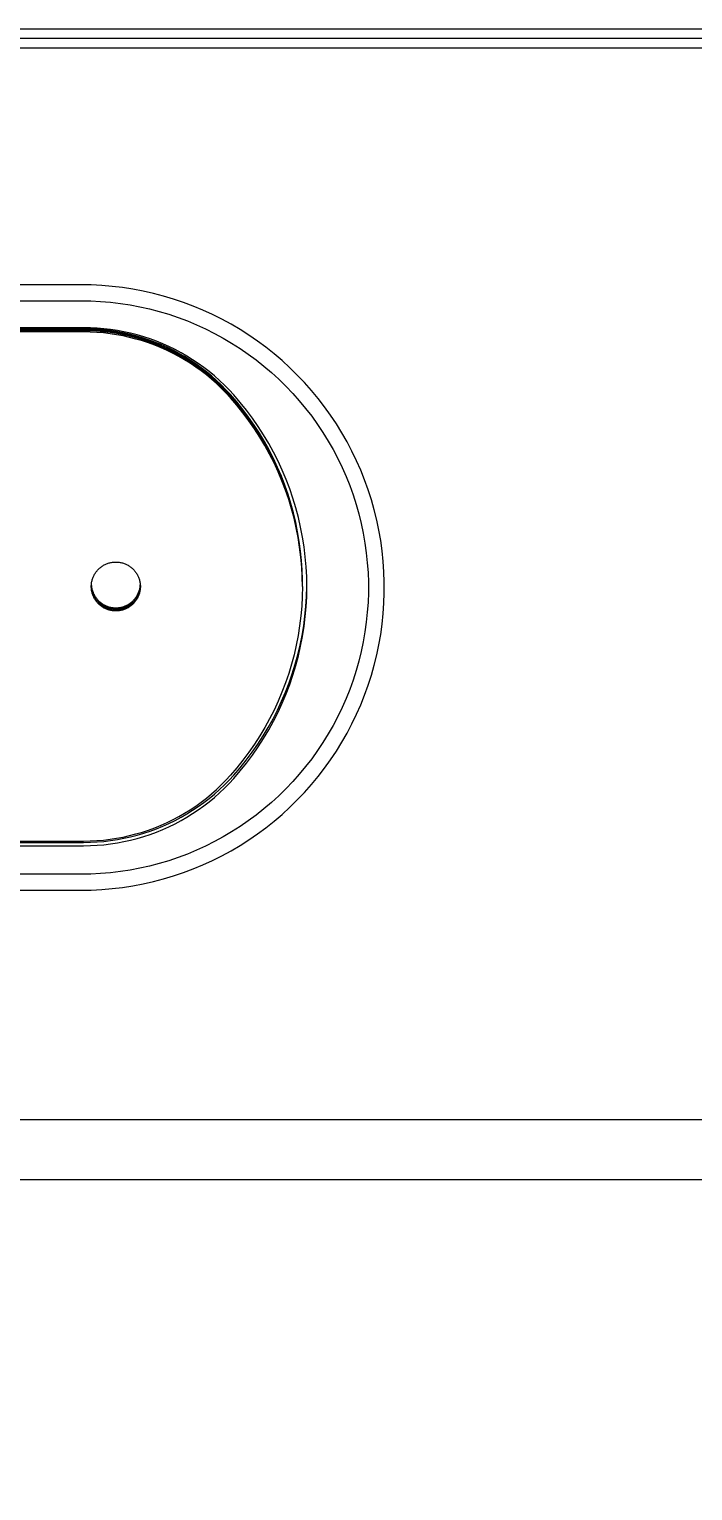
# Model space of a CAD drawing. Header units: inches. Extents: x -8 to 201, y -1 to 136.
# Drawn here: x 62.7 to 65.63, y 119.31 to 125.76 of the extents above; entities that cross this region are included whole.
import ezdxf

# ---------------------------------------------------------------- set-up
doc = ezdxf.new("R2010")
doc.units = ezdxf.units.IN
doc.layers.add('ZANO_R', color=7, linetype='Continuous', lineweight=0)
doc.layers.add('ZANO_W', color=1, linetype='Continuous', lineweight=0)
doc.styles.get("Standard").update_dxf_attribs({"font": 'arial.ttf'})
doc.dimstyles.new('amerykanie', dxfattribs={"dimtxt": 50, "dimasz": 50, "dimexe": 0.5, "dimexo": 0.5, "dimgap": 1, "dimtad": 1, "dimdec": 0, "dimzin": 0, "dimlunit": 5, "dimtxsty": 'Standard', "dimcen": 0.09, "dimclrd": 1, "dimclre": 1, "dimclrt": 1, "dimazin": 0, "dimtfac": 1, "dimtdec": 0, "dimtmove": 0, "dimatfit": 3, "dimfxl": 1, "dimtzin": 0, "dimarcsym": 1})

# ---------------------------------------------------------------- blocks, each defined once
blk = doc.blocks.new('*D477')
at = {"layer": 'ZANO_W', "color": 1, "lineweight": -2}
blk.add_arc((154.9429, 107.9573), 5.9376, 93.97094, 170.33898, dxfattribs=at)
at = {"layer": 'ZANO_W', "color": 1}
for points in [[(154.5292, 113.7141), (154.5342, 114.0474), (155.5316, 113.8657)], [(148.9234, 108.9678), (149.2555, 108.9397), (149.0053, 107.9573)]]:
    blk.add_solid(points, dxfattribs=at)
at = {"layer": 'ZANO_W', "color": 1, "insert": (150.0585, 113.3526), "char_height": 1.625, "attachment_point": 5, "rotation": 42.15496}
blk.add_mtext("95%%d41'", dxfattribs=at)

msp = doc.modelspace()

# ---------------------------------------------------------------- linework, layer by layer
at = {"layer": 'ZANO_R'}
for p, q in [((109.43108, 125.75811), (11.74279, 125.75811)), ((109.67578, 125.67464), (11.61288, 125.67464)), ((11.72648, 125.71874), (109.44739, 125.71874)), ((62.9311, 124.63101), (59.4899, 124.63101)), ((62.97725, 124.63035), (62.9311, 124.63101)), ((63.02336, 124.6281), (62.97725, 124.63035)), ((63.06936, 124.62426), (63.02336, 124.6281)), ((63.11519, 124.61882), (63.06936, 124.62426)), ((63.16082, 124.61181), (63.11519, 124.61882)), ((63.20617, 124.60322), (63.16082, 124.61181)), ((63.2512, 124.59307), (63.20617, 124.60322)), ((63.29585, 124.58136), (63.2512, 124.59307)), ((63.34007, 124.56812), (63.29585, 124.58136)), ((59.4899, 124.56074), (62.9311, 124.56074)), ((62.9311, 124.56074), (62.97482, 124.56012)), ((62.97482, 124.56012), (63.0185, 124.55799)), ((63.0185, 124.55799), (63.06208, 124.55434)), ((63.06208, 124.55434), (63.1055, 124.5492)), ((63.1055, 124.5492), (63.14872, 124.54255)), ((63.14872, 124.54255), (63.19169, 124.53441)), ((63.19169, 124.53441), (63.23435, 124.5248)), ((63.23435, 124.5248), (63.27665, 124.51371)), ((63.27665, 124.51371), (63.31854, 124.50117)), ((63.38381, 124.55336), (63.34007, 124.56812)), ((63.42701, 124.53709), (63.38381, 124.55336)), ((63.46962, 124.51934), (63.42701, 124.53709)), ((63.51159, 124.50013), (63.46962, 124.51934)), ((62.94323, 124.44215), (58.34543, 124.44215)), ((62.97313, 124.44166), (62.94323, 124.44215)), ((63.31854, 124.50117), (63.35997, 124.48718)), ((63.35997, 124.48718), (63.4009, 124.47177)), ((63.4009, 124.47177), (63.44126, 124.45496)), ((63.44126, 124.45496), (63.48102, 124.43675)), ((63.55287, 124.47948), (63.51159, 124.50013)), ((63.59341, 124.45741), (63.55287, 124.47948)), ((63.63317, 124.43395), (63.59341, 124.45741)), ((62.94323, 124.43735), (58.34543, 124.43735)), ((62.94323, 124.43272), (58.34543, 124.43272)), ((62.94323, 124.42809), (58.34543, 124.42809)), ((62.94323, 124.42345), (58.34543, 124.42345)), ((62.97246, 124.43687), (62.94323, 124.43735)), ((62.97246, 124.43224), (62.94323, 124.43272)), ((62.97246, 124.4276), (62.94323, 124.42809)), ((62.97246, 124.42297), (62.94323, 124.42345)), ((63.00167, 124.4354), (62.97246, 124.43687)), ((63.00167, 124.43077), (62.97246, 124.43224)), ((63.00167, 124.42613), (62.97246, 124.4276)), ((63.00167, 124.4215), (62.97246, 124.42297)), ((63.00299, 124.44015), (62.97313, 124.44166)), ((63.0308, 124.43295), (63.00167, 124.4354)), ((63.0308, 124.42832), (63.00167, 124.43077)), ((63.0308, 124.42368), (63.00167, 124.42613)), ((63.0308, 124.41905), (63.00167, 124.4215)), ((63.03279, 124.43765), (63.00299, 124.44015)), ((63.05984, 124.42952), (63.0308, 124.43295)), ((63.05984, 124.42488), (63.0308, 124.42832)), ((63.05984, 124.42025), (63.0308, 124.42368)), ((63.05984, 124.41562), (63.0308, 124.41905)), ((63.06249, 124.43414), (63.03279, 124.43765)), ((63.08874, 124.42511), (63.05984, 124.42952)), ((63.08874, 124.42047), (63.05984, 124.42488)), ((63.08874, 124.41584), (63.05984, 124.42025)), ((63.08874, 124.41121), (63.05984, 124.41562)), ((63.09205, 124.42963), (63.06249, 124.43414)), ((63.11748, 124.41973), (63.08874, 124.42511)), ((63.11748, 124.41509), (63.08874, 124.42047)), ((63.11748, 124.41046), (63.08874, 124.41584)), ((63.11748, 124.40582), (63.08874, 124.41121)), ((63.12144, 124.42412), (63.09205, 124.42963)), ((63.14602, 124.41338), (63.11748, 124.41973)), ((63.14602, 124.40874), (63.11748, 124.41509)), ((63.14602, 124.40411), (63.11748, 124.41046)), ((63.14602, 124.39948), (63.11748, 124.40582)), ((63.15063, 124.41763), (63.12144, 124.42412)), ((63.17433, 124.40607), (63.14602, 124.41338)), ((63.17433, 124.40144), (63.14602, 124.40874)), ((63.17433, 124.39681), (63.14602, 124.40411)), ((63.17433, 124.39217), (63.14602, 124.39948)), ((63.17959, 124.41016), (63.15063, 124.41763)), ((63.20238, 124.39782), (63.17433, 124.40607)), ((63.20238, 124.39318), (63.17433, 124.40144)), ((63.20238, 124.38855), (63.17433, 124.39681)), ((63.20238, 124.38392), (63.17433, 124.39217)), ((63.20827, 124.40172), (63.17959, 124.41016)), ((63.23014, 124.38862), (63.20238, 124.39782)), ((63.23014, 124.38399), (63.20238, 124.39318)), ((63.23014, 124.37935), (63.20238, 124.38855)), ((63.23014, 124.37472), (63.20238, 124.38392)), ((63.23666, 124.39231), (63.20827, 124.40172)), ((63.25757, 124.3785), (63.23014, 124.38862)), ((63.25757, 124.37386), (63.23014, 124.38399)), ((63.25757, 124.36923), (63.23014, 124.37935)), ((63.26471, 124.38196), (63.23666, 124.39231)), ((63.28464, 124.36745), (63.25757, 124.3785)), ((63.2924, 124.37066), (63.26471, 124.38196)), ((63.48102, 124.43675), (63.52013, 124.41719)), ((63.52013, 124.41719), (63.55854, 124.39628)), ((63.55854, 124.39628), (63.5962, 124.37406)), ((63.67209, 124.40913), (63.63317, 124.43395)), ((63.71013, 124.38298), (63.67209, 124.40913)), ((63.74724, 124.35553), (63.71013, 124.38298)), ((63.25757, 124.36459), (63.23014, 124.37472)), ((63.28464, 124.36282), (63.25757, 124.37386)), ((63.28464, 124.35818), (63.25757, 124.36923)), ((63.28464, 124.35355), (63.25757, 124.36459)), ((63.31132, 124.3555), (63.28464, 124.36745)), ((63.31132, 124.35086), (63.28464, 124.36282)), ((63.31132, 124.34623), (63.28464, 124.35818)), ((63.31132, 124.3416), (63.28464, 124.35355)), ((63.31969, 124.35844), (63.2924, 124.37066)), ((63.33759, 124.34265), (63.31132, 124.3555)), ((63.33759, 124.33802), (63.31132, 124.35086)), ((63.33759, 124.33339), (63.31132, 124.34623)), ((63.33759, 124.32875), (63.31132, 124.3416)), ((63.34655, 124.3453), (63.31969, 124.35844)), ((63.36341, 124.32893), (63.33759, 124.34265)), ((63.36341, 124.3243), (63.33759, 124.33802)), ((63.36341, 124.31967), (63.33759, 124.33339)), ((63.36341, 124.31503), (63.33759, 124.32875)), ((63.37296, 124.33127), (63.34655, 124.3453)), ((63.38875, 124.31435), (63.36341, 124.32893)), ((63.38875, 124.30971), (63.36341, 124.3243)), ((63.38875, 124.30508), (63.36341, 124.31967)), ((63.38875, 124.30045), (63.36341, 124.31503)), ((63.39888, 124.31635), (63.37296, 124.33127)), ((63.41359, 124.29892), (63.38875, 124.31435)), ((63.42428, 124.30057), (63.39888, 124.31635)), ((63.5962, 124.37406), (63.63307, 124.35055)), ((63.63307, 124.35055), (63.66911, 124.32578)), ((63.66911, 124.32578), (63.70427, 124.29977)), ((63.78338, 124.32682), (63.74724, 124.35553)), ((63.8185, 124.29687), (63.78338, 124.32682)), ((63.41359, 124.29428), (63.38875, 124.30971)), ((63.41359, 124.28965), (63.38875, 124.30508)), ((63.41359, 124.28502), (63.38875, 124.30045)), ((63.43789, 124.28266), (63.41359, 124.29892)), ((63.43789, 124.27803), (63.41359, 124.29428)), ((63.43789, 124.27339), (63.41359, 124.28965)), ((63.43789, 124.26876), (63.41359, 124.28502)), ((63.44913, 124.28394), (63.42428, 124.30057)), ((63.46163, 124.26559), (63.43789, 124.28266)), ((63.46163, 124.26096), (63.43789, 124.27803)), ((63.46163, 124.25632), (63.43789, 124.27339)), ((63.46163, 124.25169), (63.43789, 124.26876)), ((63.47341, 124.26648), (63.44913, 124.28394)), ((63.48478, 124.24773), (63.46163, 124.26559)), ((63.48478, 124.2431), (63.46163, 124.26096)), ((63.48478, 124.23846), (63.46163, 124.25632)), ((63.48478, 124.23383), (63.46163, 124.25169)), ((63.49709, 124.24822), (63.47341, 124.26648)), ((63.70427, 124.29977), (63.7385, 124.27257)), ((63.7385, 124.27257), (63.77178, 124.24419)), ((63.85257, 124.26572), (63.8185, 124.29687)), ((63.88554, 124.23342), (63.85257, 124.26572)), ((63.50731, 124.2291), (63.48478, 124.24773)), ((63.50731, 124.22447), (63.48478, 124.2431)), ((63.50731, 124.21984), (63.48478, 124.23846)), ((63.50731, 124.2152), (63.48478, 124.23383)), ((63.52013, 124.22917), (63.49709, 124.24822)), ((63.52921, 124.20972), (63.50731, 124.2291)), ((63.52921, 124.20509), (63.50731, 124.22447)), ((63.52921, 124.20046), (63.50731, 124.21984)), ((63.52921, 124.19582), (63.50731, 124.2152)), ((63.54253, 124.20935), (63.52013, 124.22917)), ((63.55044, 124.18962), (63.52921, 124.20972)), ((63.55044, 124.18499), (63.52921, 124.20509)), ((63.55044, 124.18035), (63.52921, 124.20046)), ((63.55044, 124.17572), (63.52921, 124.19582)), ((63.56424, 124.18879), (63.54253, 124.20935)), ((63.57098, 124.16881), (63.55044, 124.18962)), ((63.57098, 124.16418), (63.55044, 124.18499)), ((63.58524, 124.1675), (63.56424, 124.18879)), ((63.77178, 124.24419), (63.80405, 124.21469)), ((63.80405, 124.21469), (63.83529, 124.18408)), ((63.91738, 124.19999), (63.88554, 124.23342)), ((63.94804, 124.16548), (63.91738, 124.19999)), ((63.57098, 124.15954), (63.55044, 124.18035)), ((63.57098, 124.15491), (63.55044, 124.17572)), ((63.5908, 124.14732), (63.57098, 124.16881)), ((63.5908, 124.14269), (63.57098, 124.16418)), ((63.5908, 124.13805), (63.57098, 124.15954)), ((63.5908, 124.13342), (63.57098, 124.15491)), ((63.60552, 124.14553), (63.58524, 124.1675)), ((63.61865, 124.11499), (63.5908, 124.14732)), ((63.61882, 124.11016), (63.5908, 124.14269)), ((63.61723, 124.10742), (63.5908, 124.13805)), ((63.61911, 124.10055), (63.5908, 124.13342)), ((63.63427, 124.11215), (63.60552, 124.14553)), ((63.83529, 124.18408), (63.86544, 124.15242)), ((63.86544, 124.15242), (63.89449, 124.11973)), ((63.97748, 124.12994), (63.94804, 124.16548)), ((64.00568, 124.09339), (63.97748, 124.12994)), ((63.64265, 124.07595), (63.61723, 124.10742)), ((63.64538, 124.08174), (63.61865, 124.11499)), ((63.64571, 124.07668), (63.61882, 124.11016)), ((63.64625, 124.06672), (63.61911, 124.10055)), ((63.66185, 124.07779), (63.63427, 124.11215)), ((63.66704, 124.04368), (63.64265, 124.07595)), ((63.67096, 124.04759), (63.64538, 124.08174)), ((63.67143, 124.04231), (63.64571, 124.07668)), ((63.67221, 124.03196), (63.64625, 124.06672)), ((63.68822, 124.04249), (63.66185, 124.07779)), ((63.89449, 124.11973), (63.92239, 124.08605)), ((63.92239, 124.08605), (63.9491, 124.05143)), ((64.0326, 124.05589), (64.00568, 124.09339)), ((64.05821, 124.01749), (64.0326, 124.05589)), ((63.69038, 124.01063), (63.66704, 124.04368)), ((63.69536, 124.01259), (63.67096, 124.04759)), ((63.69596, 124.00707), (63.67143, 124.04231)), ((63.69694, 123.99633), (63.67221, 124.03196)), ((63.71335, 124.00631), (63.68822, 124.04249)), ((63.71264, 123.97686), (63.69038, 124.01063)), ((63.71856, 123.97677), (63.69536, 124.01259)), ((63.71926, 123.97101), (63.69596, 124.00707)), ((63.72043, 123.95986), (63.69694, 123.99633)), ((63.73721, 123.96927), (63.71335, 124.00631)), ((63.9491, 124.05143), (63.9746, 124.01591)), ((63.9746, 124.01591), (63.99886, 123.97952)), ((64.08247, 123.97822), (64.05821, 124.01749)), ((63.7338, 123.94238), (63.71264, 123.97686)), ((63.74051, 123.94019), (63.71856, 123.97677)), ((63.74131, 123.93417), (63.71926, 123.97101)), ((63.74264, 123.92261), (63.72043, 123.95986)), ((63.75383, 123.90723), (63.7338, 123.94238)), ((63.75977, 123.93143), (63.73721, 123.96927)), ((63.76121, 123.90288), (63.74051, 123.94019)), ((63.76209, 123.8966), (63.74131, 123.93417)), ((63.781, 123.89283), (63.75977, 123.93143)), ((63.99886, 123.97952), (64.02185, 123.94232)), ((64.02185, 123.94232), (64.04353, 123.90435)), ((64.10536, 123.93813), (64.08247, 123.97822)), ((64.12685, 123.89728), (64.10536, 123.93813)), ((63.76354, 123.8846), (63.74264, 123.92261)), ((63.75424, 123.90648), (63.75383, 123.90723)), ((63.76066, 123.89463), (63.75424, 123.90648)), ((63.7609, 123.89416), (63.76066, 123.89463)), ((63.76734, 123.88194), (63.7609, 123.89416)), ((63.78063, 123.86489), (63.76121, 123.90288)), ((63.78157, 123.85834), (63.76209, 123.8966)), ((63.78312, 123.84589), (63.76354, 123.8846)), ((63.76744, 123.88173), (63.76734, 123.88194)), ((63.78352, 123.84965), (63.76744, 123.88173)), ((63.79874, 123.82625), (63.78063, 123.86489)), ((63.80089, 123.85351), (63.781, 123.89283)), ((64.04353, 123.90435), (64.06389, 123.86565)), ((64.06389, 123.86565), (64.0829, 123.82627)), ((64.14692, 123.85571), (64.12685, 123.89728)), ((63.79972, 123.81943), (63.78157, 123.85834)), ((63.80134, 123.80653), (63.78312, 123.84589)), ((63.79867, 123.81713), (63.78352, 123.84965)), ((63.81288, 123.78418), (63.79867, 123.81713)), ((63.81552, 123.78703), (63.79874, 123.82625)), ((63.81652, 123.77993), (63.79972, 123.81943)), ((63.81939, 123.81353), (63.80089, 123.85351)), ((63.81818, 123.76656), (63.80134, 123.80653)), ((63.8365, 123.77294), (63.81939, 123.81353)), ((64.0829, 123.82627), (64.10053, 123.78625)), ((64.16553, 123.81347), (64.14692, 123.85571)), ((64.18267, 123.77061), (64.16553, 123.81347)), ((63.82614, 123.75083), (63.81288, 123.78418)), ((63.83096, 123.74725), (63.81552, 123.78703)), ((63.83196, 123.73987), (63.81652, 123.77993)), ((63.83363, 123.72602), (63.81818, 123.76656)), ((63.83081, 123.73839), (63.82614, 123.75083)), ((63.83119, 123.73736), (63.83081, 123.73839)), ((63.84502, 123.70697), (63.83096, 123.74725)), ((63.83573, 123.72481), (63.83119, 123.73736)), ((63.84602, 123.6993), (63.83196, 123.73987)), ((63.8522, 123.73177), (63.8365, 123.77294)), ((64.10053, 123.78625), (64.11677, 123.74565)), ((64.11677, 123.74565), (64.1316, 123.70451)), ((64.19832, 123.72719), (64.18267, 123.77061)), ((63.84767, 123.68498), (63.83363, 123.72602)), ((63.83608, 123.72383), (63.83573, 123.72481)), ((63.84051, 123.71114), (63.83608, 123.72383)), ((63.84082, 123.71024), (63.84051, 123.71114)), ((63.84514, 123.6974), (63.84082, 123.71024)), ((63.85771, 123.66623), (63.84502, 123.70697)), ((63.8454, 123.69661), (63.84514, 123.6974)), ((63.84961, 123.68357), (63.8454, 123.69661)), ((63.85868, 123.65828), (63.84602, 123.6993)), ((63.86027, 123.64348), (63.84767, 123.68498)), ((63.84982, 123.68292), (63.84961, 123.68357)), ((63.85393, 123.66967), (63.84982, 123.68292)), ((63.86645, 123.69008), (63.8522, 123.73177)), ((63.85408, 123.66919), (63.85393, 123.66967)), ((63.8581, 123.6557), (63.85408, 123.66919)), ((63.87925, 123.64793), (63.86645, 123.69008)), ((64.1316, 123.70451), (64.145, 123.66288)), ((64.21246, 123.68325), (64.19832, 123.72719)), ((64.22508, 123.63884), (64.21246, 123.68325)), ((63.869, 123.62509), (63.85771, 123.66623)), ((63.86596, 123.62754), (63.8581, 123.6557)), ((63.86992, 123.61684), (63.85868, 123.65828)), ((63.87143, 123.60156), (63.86027, 123.64348)), ((63.87494, 123.59173), (63.86596, 123.62754)), ((63.87889, 123.58358), (63.869, 123.62509)), ((63.87974, 123.57504), (63.86992, 123.61684)), ((63.89058, 123.60535), (63.87925, 123.64793)), ((63.90043, 123.56241), (63.89058, 123.60535)), ((64.145, 123.66288), (64.15694, 123.62082)), ((64.15694, 123.62082), (64.16743, 123.57836)), ((64.23614, 123.59403), (64.22508, 123.63884)), ((63.88113, 123.55928), (63.87143, 123.60156)), ((63.88287, 123.55567), (63.87494, 123.59173)), ((63.88735, 123.54176), (63.87889, 123.58358)), ((63.88812, 123.53294), (63.87974, 123.57504)), ((63.88936, 123.5167), (63.88113, 123.55928)), ((63.88972, 123.51939), (63.88287, 123.55567)), ((63.89438, 123.49968), (63.88735, 123.54176)), ((63.90879, 123.51916), (63.90043, 123.56241)), ((64.16743, 123.57836), (64.17644, 123.53557)), ((64.24566, 123.54886), (64.23614, 123.59403)), ((64.2536, 123.50339), (64.24566, 123.54886)), ((63.89504, 123.49057), (63.88812, 123.53294)), ((63.89611, 123.47385), (63.88936, 123.5167)), ((63.8955, 123.48292), (63.88972, 123.51939)), ((63.89997, 123.45738), (63.89438, 123.49968)), ((63.90051, 123.44798), (63.89504, 123.49057)), ((63.9002, 123.4463), (63.8955, 123.48292)), ((63.91563, 123.47564), (63.90879, 123.51916)), ((63.92097, 123.4319), (63.91563, 123.47564)), ((64.17644, 123.53557), (64.18396, 123.4925)), ((64.18396, 123.4925), (64.19, 123.44918)), ((64.25997, 123.45767), (64.2536, 123.50339)), ((63.90137, 123.43079), (63.89611, 123.47385)), ((63.90412, 123.41491), (63.89997, 123.45738)), ((63.90382, 123.40955), (63.9002, 123.4463)), ((63.90452, 123.40524), (63.90051, 123.44798)), ((63.90513, 123.38758), (63.90137, 123.43079)), ((63.90682, 123.37233), (63.90412, 123.41491)), ((63.92478, 123.38801), (63.92097, 123.4319)), ((64.19, 123.44918), (64.19452, 123.40569)), ((64.26475, 123.41176), (64.25997, 123.45767)), ((64.26794, 123.36571), (64.26475, 123.41176)), ((62.98656, 123.34482), (62.98816, 123.34824)), ((62.98816, 123.34824), (62.98988, 123.35159)), ((62.98988, 123.35159), (62.99172, 123.35489)), ((62.99172, 123.35489), (62.99367, 123.35812)), ((62.99367, 123.35812), (62.99573, 123.36128)), ((62.99573, 123.36128), (62.9979, 123.36436)), ((62.9979, 123.36436), (63.00017, 123.36737)), ((63.00017, 123.36737), (63.00255, 123.3703)), ((63.00255, 123.3703), (63.00503, 123.37314)), ((63.00503, 123.37314), (63.00761, 123.37589)), ((63.00761, 123.37589), (63.01028, 123.37856)), ((63.01028, 123.37856), (63.01304, 123.38113)), ((63.01304, 123.38113), (63.01589, 123.3836)), ((63.01589, 123.3836), (63.01883, 123.38597)), ((63.01883, 123.38597), (63.02184, 123.38823)), ((63.02184, 123.38823), (63.02493, 123.39039)), ((63.02493, 123.39039), (63.0281, 123.39244)), ((63.0281, 123.39244), (63.03133, 123.39438)), ((63.03133, 123.39438), (63.03464, 123.39621)), ((63.03464, 123.39621), (63.038, 123.39792)), ((63.038, 123.39792), (63.04142, 123.39951)), ((63.04142, 123.39951), (63.04489, 123.40098)), ((63.04489, 123.40098), (63.04841, 123.40233)), ((63.04841, 123.40233), (63.05198, 123.40355)), ((63.05198, 123.40355), (63.05559, 123.40465)), ((63.05559, 123.40465), (63.05923, 123.40563)), ((63.05923, 123.40563), (63.06291, 123.40648)), ((63.06291, 123.40648), (63.06661, 123.40719)), ((63.06661, 123.40719), (63.07034, 123.40778)), ((63.07034, 123.40778), (63.07408, 123.40824)), ((63.07408, 123.40824), (63.07784, 123.40857)), ((63.07784, 123.40857), (63.0816, 123.40877)), ((63.0816, 123.40877), (63.08537, 123.40883)), ((63.08537, 123.40883), (63.08915, 123.40877)), ((63.08915, 123.40877), (63.09291, 123.40857)), ((63.09291, 123.40857), (63.09667, 123.40824)), ((63.09667, 123.40824), (63.10041, 123.40778)), ((63.10041, 123.40778), (63.10414, 123.40719)), ((63.10414, 123.40719), (63.10784, 123.40648)), ((63.10784, 123.40648), (63.11152, 123.40563)), ((63.11152, 123.40563), (63.11516, 123.40465)), ((63.11516, 123.40465), (63.11877, 123.40355)), ((63.11877, 123.40355), (63.12234, 123.40233)), ((63.12234, 123.40233), (63.12586, 123.40098)), ((63.12586, 123.40098), (63.12933, 123.39951)), ((63.12933, 123.39951), (63.13275, 123.39792)), ((63.13275, 123.39792), (63.13611, 123.39621)), ((63.13611, 123.39621), (63.13941, 123.39438)), ((63.13941, 123.39438), (63.14265, 123.39244)), ((63.14265, 123.39244), (63.14582, 123.39039)), ((63.14582, 123.39039), (63.14891, 123.38823)), ((63.14891, 123.38823), (63.15192, 123.38597)), ((63.15192, 123.38597), (63.15486, 123.3836)), ((63.15486, 123.3836), (63.15771, 123.38113)), ((63.15771, 123.38113), (63.16047, 123.37856)), ((63.16047, 123.37856), (63.16314, 123.37589)), ((63.16314, 123.37589), (63.16572, 123.37314)), ((63.16572, 123.37314), (63.1682, 123.3703)), ((63.1682, 123.3703), (63.17058, 123.36737)), ((63.17058, 123.36737), (63.17285, 123.36436)), ((63.17285, 123.36436), (63.17502, 123.36128)), ((63.17502, 123.36128), (63.17708, 123.35812)), ((63.17708, 123.35812), (63.17903, 123.35489)), ((63.17903, 123.35489), (63.18087, 123.35159)), ((63.18087, 123.35159), (63.18258, 123.34824)), ((63.18258, 123.34824), (63.18419, 123.34482)), ((63.90431, 123.40349), (63.90382, 123.40955)), ((63.90497, 123.39473), (63.90431, 123.40349)), ((63.90705, 123.36238), (63.90452, 123.40524)), ((63.90533, 123.38944), (63.90497, 123.39473)), ((63.90739, 123.34426), (63.90513, 123.38758)), ((63.90594, 123.3799), (63.90533, 123.38944)), ((63.9062, 123.37541), (63.90594, 123.3799)), ((63.90674, 123.36504), (63.9062, 123.37541)), ((63.9069, 123.36139), (63.90674, 123.36504)), ((63.90806, 123.32968), (63.90682, 123.37233)), ((63.90736, 123.35017), (63.9069, 123.36139)), ((63.90812, 123.31946), (63.90705, 123.36238)), ((63.90745, 123.34739), (63.90736, 123.35017)), ((63.9078, 123.3353), (63.90745, 123.34739)), ((63.92708, 123.34402), (63.92478, 123.38801)), ((64.19452, 123.40569), (64.19755, 123.36207)), ((64.19755, 123.36207), (64.19906, 123.31836)), ((64.26953, 123.31958), (64.26794, 123.36571)), ((62.9771, 123.30089), (62.97718, 123.30466)), ((62.97718, 123.29712), (62.9771, 123.30089)), ((62.97713, 123.30321), (62.97729, 123.29945)), ((62.97718, 123.30466), (62.97739, 123.30843)), ((62.97739, 123.29336), (62.97718, 123.29712)), ((62.97745, 123.30161), (62.97721, 123.30535)), ((62.97729, 123.29945), (62.97757, 123.2957)), ((62.97733, 123.30784), (62.97764, 123.30412)), ((62.97739, 123.30843), (62.97773, 123.31219)), ((62.97773, 123.2896), (62.97739, 123.29336)), ((62.97783, 123.29788), (62.97745, 123.30161)), ((62.97757, 123.2957), (62.97799, 123.29196)), ((62.97764, 123.30412), (62.97809, 123.3004)), ((62.97773, 123.31219), (62.9782, 123.31593)), ((62.9782, 123.28586), (62.97773, 123.2896)), ((62.97833, 123.29416), (62.97783, 123.29788)), ((62.97799, 123.29196), (62.97854, 123.28824)), ((62.97809, 123.3004), (62.97866, 123.2967)), ((62.9782, 123.31593), (62.9788, 123.31965)), ((62.9788, 123.28213), (62.9782, 123.28586)), ((62.97896, 123.29047), (62.97833, 123.29416)), ((62.97854, 123.28824), (62.97922, 123.28454)), ((62.97866, 123.2967), (62.97936, 123.29303)), ((62.9788, 123.31965), (62.97953, 123.32335)), ((62.97953, 123.27843), (62.9788, 123.28213)), ((62.97971, 123.2868), (62.97896, 123.29047)), ((62.97922, 123.28454), (62.98002, 123.28086)), ((62.97936, 123.29303), (62.98019, 123.28938)), ((62.97953, 123.32335), (62.98039, 123.32703)), ((62.9806, 123.28316), (62.97971, 123.2868)), ((62.98019, 123.28938), (62.98115, 123.28576)), ((62.98039, 123.32703), (62.98137, 123.33067)), ((62.98161, 123.27955), (62.9806, 123.28316)), ((62.98115, 123.28576), (62.98222, 123.28217)), ((62.98137, 123.33067), (62.98248, 123.33427)), ((62.98222, 123.28217), (62.98342, 123.27863)), ((62.98248, 123.33427), (62.98372, 123.33784)), ((62.98372, 123.33784), (62.98508, 123.34135)), ((62.98508, 123.34135), (62.98656, 123.34482)), ((63.18419, 123.34482), (63.18567, 123.34135)), ((63.18567, 123.34135), (63.18703, 123.33784)), ((63.18703, 123.33784), (63.18827, 123.33427)), ((63.18732, 123.27863), (63.18853, 123.28217)), ((63.18827, 123.33427), (63.18938, 123.33067)), ((63.18853, 123.28217), (63.1896, 123.28576)), ((63.19015, 123.28316), (63.18914, 123.27955)), ((63.18938, 123.33067), (63.19036, 123.32703)), ((63.1896, 123.28576), (63.19056, 123.28938)), ((63.19103, 123.2868), (63.19015, 123.28316)), ((63.19036, 123.32703), (63.19122, 123.32335)), ((63.19056, 123.28938), (63.19138, 123.29303)), ((63.19073, 123.28086), (63.19153, 123.28454)), ((63.19179, 123.29047), (63.19103, 123.2868)), ((63.19122, 123.32335), (63.19195, 123.31965)), ((63.19195, 123.28213), (63.19122, 123.27843)), ((63.19138, 123.29303), (63.19209, 123.2967)), ((63.19153, 123.28454), (63.19221, 123.28824)), ((63.19242, 123.29416), (63.19179, 123.29047)), ((63.19195, 123.31965), (63.19255, 123.31593)), ((63.19255, 123.28586), (63.19195, 123.28213)), ((63.19209, 123.2967), (63.19266, 123.3004)), ((63.19221, 123.28824), (63.19276, 123.29196)), ((63.19292, 123.29788), (63.19242, 123.29416)), ((63.19255, 123.31593), (63.19302, 123.31219)), ((63.19302, 123.2896), (63.19255, 123.28586)), ((63.19266, 123.3004), (63.19311, 123.30412)), ((63.19276, 123.29196), (63.19318, 123.2957)), ((63.1933, 123.30161), (63.19292, 123.29788)), ((63.19302, 123.31219), (63.19336, 123.30843)), ((63.19336, 123.29336), (63.19302, 123.2896)), ((63.19311, 123.30412), (63.19342, 123.30784)), ((63.19318, 123.2957), (63.19346, 123.29945)), ((63.19354, 123.30535), (63.1933, 123.30161)), ((63.19336, 123.30843), (63.19357, 123.30466)), ((63.19357, 123.29712), (63.19336, 123.29336)), ((63.19346, 123.29945), (63.19362, 123.30321)), ((63.19357, 123.30466), (63.19365, 123.30089)), ((63.19365, 123.30089), (63.19357, 123.29712)), ((63.90815, 123.30089), (63.90739, 123.34426)), ((63.90815, 123.30089), (63.90739, 123.25752)), ((63.90784, 123.33341), (63.9078, 123.3353)), ((63.90794, 123.32878), (63.90784, 123.33341)), ((63.90806, 123.32041), (63.90794, 123.32878)), ((63.92649, 123.25636), (63.92775, 123.29968)), ((63.92784, 123.29997), (63.92708, 123.34402)), ((63.92708, 123.25592), (63.92784, 123.29997)), ((64.19906, 123.31836), (64.19906, 123.27463)), ((64.26953, 123.27342), (64.26953, 123.31958)), ((62.98039, 123.27476), (62.97953, 123.27843)), ((62.98002, 123.28086), (62.98095, 123.27722)), ((62.98137, 123.27112), (62.98039, 123.27476)), ((62.98095, 123.27722), (62.98201, 123.27361)), ((62.98248, 123.26752), (62.98137, 123.27112)), ((62.98274, 123.27597), (62.98161, 123.27955)), ((62.98201, 123.27361), (62.9832, 123.27004)), ((62.98372, 123.26395), (62.98248, 123.26752)), ((62.984, 123.27244), (62.98274, 123.27597)), ((62.9832, 123.27004), (62.9845, 123.26651)), ((62.98342, 123.27863), (62.98475, 123.27513)), ((62.98508, 123.26043), (62.98372, 123.26395)), ((62.98538, 123.26896), (62.984, 123.27244)), ((62.9845, 123.26651), (62.98593, 123.26303)), ((62.98475, 123.27513), (62.98619, 123.27168)), ((62.98656, 123.25697), (62.98508, 123.26043)), ((62.98688, 123.26552), (62.98538, 123.26896)), ((62.98593, 123.26303), (62.98748, 123.2596)), ((62.98619, 123.27168), (62.98775, 123.26827)), ((62.98816, 123.25355), (62.98656, 123.25697)), ((62.98849, 123.26214), (62.98688, 123.26552)), ((62.98748, 123.2596), (62.98914, 123.25623)), ((62.98775, 123.26827), (62.98943, 123.26493)), ((62.98988, 123.25019), (62.98816, 123.25355)), ((62.99022, 123.25881), (62.98849, 123.26214)), ((62.98914, 123.25623), (62.99093, 123.25291)), ((62.98943, 123.26493), (62.99122, 123.26164)), ((62.99172, 123.2469), (62.98988, 123.25019)), ((62.99207, 123.25555), (62.99022, 123.25881)), ((62.99093, 123.25291), (62.99282, 123.24966)), ((62.99122, 123.26164), (62.99313, 123.25842)), ((62.99367, 123.24367), (62.99172, 123.2469)), ((62.99403, 123.25236), (62.99207, 123.25555)), ((62.99282, 123.24966), (62.99483, 123.24648)), ((62.99313, 123.25842), (62.99514, 123.25527)), ((62.99573, 123.24051), (62.99367, 123.24367)), ((62.9961, 123.24923), (62.99403, 123.25236)), ((62.99483, 123.24648), (62.99695, 123.24337)), ((62.99514, 123.25527), (62.99726, 123.25219)), ((62.9979, 123.23742), (62.99573, 123.24051)), ((62.99827, 123.24618), (62.9961, 123.24923)), ((62.99695, 123.24337), (62.99917, 123.24034)), ((62.99726, 123.25219), (62.99949, 123.24918)), ((63.00017, 123.23442), (62.9979, 123.23742)), ((63.00055, 123.2432), (62.99827, 123.24618)), ((62.99917, 123.24034), (63.0015, 123.23738)), ((62.99949, 123.24918), (63.00182, 123.24625)), ((63.00255, 123.23149), (63.00017, 123.23442)), ((63.00293, 123.2403), (63.00055, 123.2432)), ((63.0015, 123.23738), (63.00393, 123.23451)), ((63.00182, 123.24625), (63.00425, 123.24341)), ((63.00503, 123.22865), (63.00255, 123.23149)), ((63.00541, 123.23749), (63.00293, 123.2403)), ((63.00393, 123.23451), (63.00646, 123.23173)), ((63.00425, 123.24341), (63.00678, 123.24065)), ((63.00761, 123.22589), (63.00503, 123.22865)), ((63.00798, 123.23477), (63.00541, 123.23749)), ((63.00646, 123.23173), (63.00908, 123.22903)), ((63.00678, 123.24065), (63.0094, 123.23798)), ((63.01028, 123.22323), (63.00761, 123.22589)), ((63.01065, 123.23214), (63.00798, 123.23477)), ((63.00908, 123.22903), (63.0118, 123.22643)), ((63.0094, 123.23798), (63.01211, 123.2354)), ((63.01304, 123.22066), (63.01028, 123.22323)), ((63.01341, 123.2296), (63.01065, 123.23214)), ((63.0118, 123.22643), (63.0146, 123.22392)), ((63.01211, 123.2354), (63.01491, 123.23291)), ((63.01589, 123.21819), (63.01304, 123.22066)), ((63.01625, 123.22715), (63.01341, 123.2296)), ((63.0146, 123.22392), (63.01749, 123.22151)), ((63.01491, 123.23291), (63.0178, 123.23053)), ((63.01883, 123.21582), (63.01589, 123.21819)), ((63.01918, 123.22481), (63.01625, 123.22715)), ((63.01749, 123.22151), (63.02047, 123.2192)), ((63.0178, 123.23053), (63.02076, 123.22824)), ((63.02218, 123.22257), (63.01918, 123.22481)), ((63.02047, 123.2192), (63.02352, 123.217)), ((63.02076, 123.22824), (63.0238, 123.22606)), ((63.02526, 123.22044), (63.02218, 123.22257)), ((63.0238, 123.22606), (63.02692, 123.22399)), ((63.02842, 123.21841), (63.02526, 123.22044)), ((63.02692, 123.22399), (63.0301, 123.22202)), ((63.03164, 123.2165), (63.02842, 123.21841)), ((63.0301, 123.22202), (63.03335, 123.22017)), ((63.03335, 123.22017), (63.03666, 123.21843)), ((63.03666, 123.21843), (63.04004, 123.2168)), ((63.13071, 123.2168), (63.13408, 123.21843)), ((63.13408, 123.21843), (63.1374, 123.22017)), ((63.1374, 123.22017), (63.14065, 123.22202)), ((63.14233, 123.21841), (63.13911, 123.2165)), ((63.14065, 123.22202), (63.14383, 123.22399)), ((63.14548, 123.22044), (63.14233, 123.21841)), ((63.14383, 123.22399), (63.14695, 123.22606)), ((63.14857, 123.22257), (63.14548, 123.22044)), ((63.14695, 123.22606), (63.14999, 123.22824)), ((63.14723, 123.217), (63.15028, 123.2192)), ((63.15157, 123.22481), (63.14857, 123.22257)), ((63.14999, 123.22824), (63.15295, 123.23053)), ((63.15028, 123.2192), (63.15325, 123.22151)), ((63.1545, 123.22715), (63.15157, 123.22481)), ((63.15486, 123.21819), (63.15192, 123.21582)), ((63.15295, 123.23053), (63.15584, 123.23291)), ((63.15325, 123.22151), (63.15614, 123.22392)), ((63.15734, 123.2296), (63.1545, 123.22715)), ((63.15771, 123.22066), (63.15486, 123.21819)), ((63.15584, 123.23291), (63.15864, 123.2354)), ((63.15614, 123.22392), (63.15895, 123.22643)), ((63.1601, 123.23214), (63.15734, 123.2296)), ((63.16047, 123.22323), (63.15771, 123.22066)), ((63.15864, 123.2354), (63.16135, 123.23798)), ((63.15895, 123.22643), (63.16166, 123.22903)), ((63.16277, 123.23477), (63.1601, 123.23214)), ((63.16314, 123.22589), (63.16047, 123.22323)), ((63.16135, 123.23798), (63.16397, 123.24065)), ((63.16166, 123.22903), (63.16429, 123.23173)), ((63.16534, 123.23749), (63.16277, 123.23477)), ((63.16572, 123.22865), (63.16314, 123.22589)), ((63.16397, 123.24065), (63.1665, 123.24341)), ((63.16429, 123.23173), (63.16682, 123.23451)), ((63.16782, 123.2403), (63.16534, 123.23749)), ((63.1682, 123.23149), (63.16572, 123.22865)), ((63.1665, 123.24341), (63.16893, 123.24625)), ((63.16682, 123.23451), (63.16925, 123.23738)), ((63.1702, 123.2432), (63.16782, 123.2403)), ((63.17058, 123.23442), (63.1682, 123.23149)), ((63.16893, 123.24625), (63.17126, 123.24918)), ((63.16925, 123.23738), (63.17157, 123.24034)), ((63.17248, 123.24618), (63.1702, 123.2432)), ((63.17285, 123.23742), (63.17058, 123.23442)), ((63.17126, 123.24918), (63.17348, 123.25219)), ((63.17157, 123.24034), (63.1738, 123.24337)), ((63.17465, 123.24923), (63.17248, 123.24618)), ((63.17502, 123.24051), (63.17285, 123.23742)), ((63.17348, 123.25219), (63.17561, 123.25527)), ((63.1738, 123.24337), (63.17592, 123.24648)), ((63.17672, 123.25236), (63.17465, 123.24923)), ((63.17708, 123.24367), (63.17502, 123.24051)), ((63.17561, 123.25527), (63.17762, 123.25842)), ((63.17592, 123.24648), (63.17792, 123.24966)), ((63.17868, 123.25555), (63.17672, 123.25236)), ((63.17903, 123.2469), (63.17708, 123.24367)), ((63.17762, 123.25842), (63.17953, 123.26164)), ((63.17792, 123.24966), (63.17982, 123.25291)), ((63.18053, 123.25881), (63.17868, 123.25555)), ((63.18087, 123.25019), (63.17903, 123.2469)), ((63.17953, 123.26164), (63.18132, 123.26493)), ((63.17982, 123.25291), (63.1816, 123.25623)), ((63.18226, 123.26214), (63.18053, 123.25881)), ((63.18258, 123.25355), (63.18087, 123.25019)), ((63.18132, 123.26493), (63.183, 123.26827)), ((63.1816, 123.25623), (63.18327, 123.2596)), ((63.18387, 123.26552), (63.18226, 123.26214)), ((63.18419, 123.25697), (63.18258, 123.25355)), ((63.183, 123.26827), (63.18456, 123.27168)), ((63.18327, 123.2596), (63.18482, 123.26303)), ((63.18537, 123.26896), (63.18387, 123.26552)), ((63.18567, 123.26043), (63.18419, 123.25697)), ((63.18456, 123.27168), (63.186, 123.27513)), ((63.18482, 123.26303), (63.18625, 123.26651)), ((63.18675, 123.27244), (63.18537, 123.26896)), ((63.18703, 123.26395), (63.18567, 123.26043)), ((63.186, 123.27513), (63.18732, 123.27863)), ((63.18625, 123.26651), (63.18755, 123.27004)), ((63.18801, 123.27597), (63.18675, 123.27244)), ((63.18827, 123.26752), (63.18703, 123.26395)), ((63.18755, 123.27004), (63.18874, 123.27361)), ((63.18914, 123.27955), (63.18801, 123.27597)), ((63.18938, 123.27112), (63.18827, 123.26752)), ((63.18874, 123.27361), (63.1898, 123.27722)), ((63.19036, 123.27476), (63.18938, 123.27112)), ((63.1898, 123.27722), (63.19073, 123.28086)), ((63.19122, 123.27843), (63.19036, 123.27476)), ((63.90739, 123.25752), (63.90513, 123.21421)), ((63.92375, 123.21311), (63.92649, 123.25636)), ((63.92478, 123.21192), (63.92708, 123.25592)), ((64.19755, 123.23093), (64.19452, 123.18731)), ((64.19906, 123.27463), (64.19755, 123.23093)), ((64.26475, 123.18124), (64.26794, 123.22729)), ((64.26794, 123.22729), (64.26953, 123.27342)), ((63.02184, 123.21356), (63.01883, 123.21582)), ((63.02493, 123.2114), (63.02184, 123.21356)), ((63.02352, 123.217), (63.02664, 123.2149)), ((63.0281, 123.20934), (63.02493, 123.2114)), ((63.02664, 123.2149), (63.02984, 123.21292)), ((63.03133, 123.20741), (63.0281, 123.20934)), ((63.02984, 123.21292), (63.0331, 123.21104)), ((63.03464, 123.20558), (63.03133, 123.20741)), ((63.03493, 123.21469), (63.03164, 123.2165)), ((63.0331, 123.21104), (63.03642, 123.20929)), ((63.038, 123.20387), (63.03464, 123.20558)), ((63.03827, 123.213), (63.03493, 123.21469)), ((63.03642, 123.20929), (63.03981, 123.20764)), ((63.04142, 123.20228), (63.038, 123.20387)), ((63.04167, 123.21143), (63.03827, 123.213)), ((63.03981, 123.20764), (63.04325, 123.20612)), ((63.04004, 123.2168), (63.04346, 123.2153)), ((63.04489, 123.20081), (63.04142, 123.20228)), ((63.04513, 123.20998), (63.04167, 123.21143)), ((63.04325, 123.20612), (63.04674, 123.20472)), ((63.04346, 123.2153), (63.04694, 123.21391)), ((63.04841, 123.19946), (63.04489, 123.20081)), ((63.04863, 123.20865), (63.04513, 123.20998)), ((63.04674, 123.20472), (63.05028, 123.20343)), ((63.04694, 123.21391), (63.05046, 123.21264)), ((63.05198, 123.19823), (63.04841, 123.19946)), ((63.05218, 123.20744), (63.04863, 123.20865)), ((63.05028, 123.20343), (63.05386, 123.20228)), ((63.05046, 123.21264), (63.05402, 123.21149)), ((63.05559, 123.19713), (63.05198, 123.19823)), ((63.05577, 123.20635), (63.05218, 123.20744)), ((63.05386, 123.20228), (63.05747, 123.20125)), ((63.05402, 123.21149), (63.05762, 123.21047)), ((63.05923, 123.19616), (63.05559, 123.19713)), ((63.05939, 123.20539), (63.05577, 123.20635)), ((63.05747, 123.20125), (63.06113, 123.20034)), ((63.05762, 123.21047), (63.06125, 123.20958)), ((63.06291, 123.19531), (63.05923, 123.19616)), ((63.06304, 123.20455), (63.05939, 123.20539)), ((63.06113, 123.20034), (63.06481, 123.19956)), ((63.06125, 123.20958), (63.06491, 123.20881)), ((63.06661, 123.19459), (63.06291, 123.19531)), ((63.06673, 123.20384), (63.06304, 123.20455)), ((63.06481, 123.19956), (63.06851, 123.19891)), ((63.06491, 123.20881), (63.0686, 123.20816)), ((63.07034, 123.19401), (63.06661, 123.19459)), ((63.07043, 123.20326), (63.06673, 123.20384)), ((63.06851, 123.19891), (63.07224, 123.19839)), ((63.0686, 123.20816), (63.07231, 123.20765)), ((63.07408, 123.19355), (63.07034, 123.19401)), ((63.07415, 123.20281), (63.07043, 123.20326)), ((63.07224, 123.19839), (63.07598, 123.198)), ((63.07231, 123.20765), (63.07603, 123.20726)), ((63.07784, 123.19322), (63.07408, 123.19355)), ((63.07788, 123.20248), (63.07415, 123.20281)), ((63.07598, 123.198), (63.07973, 123.19774)), ((63.07603, 123.20726), (63.07976, 123.207)), ((63.0816, 123.19302), (63.07784, 123.19322)), ((63.08163, 123.20229), (63.07788, 123.20248)), ((63.07973, 123.19774), (63.08349, 123.19761)), ((63.07976, 123.207), (63.0835, 123.20687)), ((63.08537, 123.19296), (63.0816, 123.19302)), ((63.08537, 123.20222), (63.08163, 123.20229)), ((63.08349, 123.19761), (63.08726, 123.19761)), ((63.0835, 123.20687), (63.08725, 123.20687)), ((63.08912, 123.20229), (63.08537, 123.20222)), ((63.08915, 123.19302), (63.08537, 123.19296)), ((63.08725, 123.20687), (63.09099, 123.207)), ((63.08726, 123.19761), (63.09102, 123.19774)), ((63.09287, 123.20248), (63.08912, 123.20229)), ((63.09291, 123.19322), (63.08915, 123.19302)), ((63.09099, 123.207), (63.09472, 123.20726)), ((63.09102, 123.19774), (63.09477, 123.198)), ((63.0966, 123.20281), (63.09287, 123.20248)), ((63.09667, 123.19355), (63.09291, 123.19322)), ((63.09472, 123.20726), (63.09844, 123.20765)), ((63.09477, 123.198), (63.09851, 123.19839)), ((63.10032, 123.20326), (63.0966, 123.20281)), ((63.10041, 123.19401), (63.09667, 123.19355)), ((63.09844, 123.20765), (63.10215, 123.20816)), ((63.09851, 123.19839), (63.10224, 123.19891)), ((63.10402, 123.20384), (63.10032, 123.20326)), ((63.10414, 123.19459), (63.10041, 123.19401)), ((63.10215, 123.20816), (63.10583, 123.20881)), ((63.10224, 123.19891), (63.10594, 123.19956)), ((63.1077, 123.20455), (63.10402, 123.20384)), ((63.10784, 123.19531), (63.10414, 123.19459)), ((63.10583, 123.20881), (63.1095, 123.20958)), ((63.10594, 123.19956), (63.10962, 123.20034)), ((63.11136, 123.20539), (63.1077, 123.20455)), ((63.11152, 123.19616), (63.10784, 123.19531)), ((63.1095, 123.20958), (63.11313, 123.21047)), ((63.10962, 123.20034), (63.11327, 123.20125)), ((63.11498, 123.20635), (63.11136, 123.20539)), ((63.11516, 123.19713), (63.11152, 123.19616)), ((63.11313, 123.21047), (63.11673, 123.21149)), ((63.11327, 123.20125), (63.11689, 123.20228)), ((63.11857, 123.20744), (63.11498, 123.20635)), ((63.11877, 123.19823), (63.11516, 123.19713)), ((63.11673, 123.21149), (63.12029, 123.21264)), ((63.11689, 123.20228), (63.12047, 123.20343)), ((63.12212, 123.20865), (63.11857, 123.20744)), ((63.12234, 123.19946), (63.11877, 123.19823)), ((63.12029, 123.21264), (63.12381, 123.21391)), ((63.12047, 123.20343), (63.12401, 123.20472)), ((63.12562, 123.20998), (63.12212, 123.20865)), ((63.12586, 123.20081), (63.12234, 123.19946)), ((63.12381, 123.21391), (63.12729, 123.2153)), ((63.12401, 123.20472), (63.1275, 123.20612)), ((63.12907, 123.21143), (63.12562, 123.20998)), ((63.12933, 123.20228), (63.12586, 123.20081)), ((63.12729, 123.2153), (63.13071, 123.2168)), ((63.1275, 123.20612), (63.13094, 123.20764)), ((63.13248, 123.213), (63.12907, 123.21143)), ((63.13275, 123.20387), (63.12933, 123.20228)), ((63.13094, 123.20764), (63.13432, 123.20929)), ((63.13582, 123.21469), (63.13248, 123.213)), ((63.13611, 123.20558), (63.13275, 123.20387)), ((63.13432, 123.20929), (63.13765, 123.21104)), ((63.13911, 123.2165), (63.13582, 123.21469)), ((63.13941, 123.20741), (63.13611, 123.20558)), ((63.13765, 123.21104), (63.14091, 123.21292)), ((63.14265, 123.20934), (63.13941, 123.20741)), ((63.14091, 123.21292), (63.14411, 123.2149)), ((63.14582, 123.2114), (63.14265, 123.20934)), ((63.14411, 123.2149), (63.14723, 123.217)), ((63.14891, 123.21356), (63.14582, 123.2114)), ((63.15192, 123.21582), (63.14891, 123.21356)), ((63.90137, 123.171), (63.89611, 123.12794)), ((63.90513, 123.21421), (63.90137, 123.171)), ((63.91385, 123.12702), (63.91953, 123.16998)), ((63.91563, 123.1243), (63.92097, 123.16803)), ((63.91953, 123.16998), (63.92375, 123.21311)), ((63.92097, 123.16803), (63.92478, 123.21192)), ((64.19452, 123.18731), (64.19, 123.14381)), ((64.25997, 123.13533), (64.26475, 123.18124)), ((63.89611, 123.12794), (63.88936, 123.08509)), ((63.90671, 123.08428), (63.91385, 123.12702)), ((63.90879, 123.08078), (63.91563, 123.1243)), ((64.18396, 123.1005), (64.17644, 123.05742)), ((64.19, 123.14381), (64.18396, 123.1005)), ((64.24566, 123.04414), (64.2536, 123.08961)), ((64.2536, 123.08961), (64.25997, 123.13533)), ((63.88113, 123.0425), (63.87143, 123.00023)), ((63.88936, 123.08509), (63.88113, 123.0425)), ((63.88808, 122.99965), (63.89812, 123.0418)), ((63.89058, 122.99458), (63.90043, 123.03752)), ((63.89812, 123.0418), (63.90671, 123.08428)), ((63.90043, 123.03752), (63.90879, 123.08078)), ((64.17644, 123.05742), (64.16743, 123.01463)), ((64.23614, 122.99897), (64.24566, 123.04414)), ((63.87143, 123.00023), (63.86027, 122.95831)), ((63.87661, 122.95786), (63.88808, 122.99965)), ((63.87925, 122.95201), (63.89058, 122.99458)), ((64.15694, 122.97218), (64.145, 122.93011)), ((64.16743, 123.01463), (64.15694, 122.97218)), ((64.22508, 122.95415), (64.23614, 122.99897)), ((63.84767, 122.91681), (63.83363, 122.87576)), ((63.86027, 122.95831), (63.84767, 122.91681)), ((63.84943, 122.87557), (63.86372, 122.91648)), ((63.8522, 122.86816), (63.86645, 122.90985)), ((63.86372, 122.91648), (63.87661, 122.95786)), ((63.86645, 122.90985), (63.87925, 122.95201)), ((64.145, 122.93011), (64.1316, 122.88849)), ((64.19832, 122.86581), (64.21246, 122.90975)), ((64.21246, 122.90975), (64.22508, 122.95415)), ((63.81818, 122.83523), (63.80134, 122.79526)), ((63.81671, 122.79533), (63.83376, 122.83517)), ((63.83363, 122.87576), (63.81818, 122.83523)), ((63.83376, 122.83517), (63.84943, 122.87557)), ((63.8365, 122.827), (63.8522, 122.86816)), ((64.11677, 122.84735), (64.10053, 122.80675)), ((64.1316, 122.88849), (64.11677, 122.84735)), ((64.18267, 122.82238), (64.19832, 122.86581)), ((63.80134, 122.79526), (63.78312, 122.7559)), ((63.79832, 122.75609), (63.81671, 122.79533)), ((63.80089, 122.74642), (63.81939, 122.7864)), ((63.81939, 122.7864), (63.8365, 122.827)), ((64.0829, 122.76673), (64.06389, 122.72735)), ((64.10053, 122.80675), (64.0829, 122.76673)), ((64.14692, 122.73728), (64.16553, 122.77952)), ((64.16553, 122.77952), (64.18267, 122.82238)), ((63.76354, 122.71719), (63.74264, 122.67918)), ((63.75758, 122.67961), (63.7786, 122.7175)), ((63.75977, 122.6685), (63.781, 122.70711)), ((63.78312, 122.7559), (63.76354, 122.71719)), ((63.7786, 122.7175), (63.79832, 122.75609)), ((63.781, 122.70711), (63.80089, 122.74642)), ((64.06389, 122.72735), (64.04353, 122.68865)), ((64.12685, 122.69571), (64.14692, 122.73728)), ((63.72043, 122.64192), (63.69694, 122.60546)), ((63.71172, 122.60608), (63.73527, 122.64245)), ((63.74264, 122.67918), (63.72043, 122.64192)), ((63.73527, 122.64245), (63.75758, 122.67961)), ((63.73721, 122.63066), (63.75977, 122.6685)), ((64.02185, 122.65067), (63.99886, 122.61347)), ((64.04353, 122.68865), (64.02185, 122.65067)), ((64.08247, 122.61478), (64.10536, 122.65486)), ((64.10536, 122.65486), (64.12685, 122.69571)), ((63.69694, 122.60546), (63.67221, 122.56982)), ((63.68693, 122.57053), (63.71172, 122.60608)), ((63.68822, 122.55744), (63.71335, 122.59363)), ((63.71335, 122.59363), (63.73721, 122.63066)), ((63.9746, 122.57709), (63.9491, 122.54156)), ((63.99886, 122.61347), (63.9746, 122.57709)), ((64.0326, 122.5371), (64.05821, 122.57551)), ((64.05821, 122.57551), (64.08247, 122.61478)), ((63.64625, 122.53507), (63.61911, 122.50124)), ((63.63381, 122.50207), (63.66095, 122.53585)), ((63.63427, 122.48779), (63.66185, 122.52215)), ((63.67221, 122.56982), (63.64625, 122.53507)), ((63.66095, 122.53585), (63.68693, 122.57053)), ((63.66185, 122.52215), (63.68822, 122.55744)), ((63.9491, 122.54156), (63.92239, 122.50694)), ((64.00568, 122.4996), (64.0326, 122.5371)), ((63.55044, 122.42607), (63.57098, 122.44688)), ((63.56424, 122.42598), (63.58524, 122.44726)), ((63.57098, 122.44688), (63.5908, 122.46837)), ((63.58524, 122.44726), (63.60552, 122.46924)), ((63.58524, 122.43243), (63.60552, 122.45441)), ((63.61911, 122.50124), (63.5908, 122.46837)), ((63.60552, 122.46924), (63.63381, 122.50207)), ((63.60552, 122.45441), (63.63427, 122.48779)), ((63.89449, 122.47327), (63.86544, 122.44058)), ((63.92239, 122.50694), (63.89449, 122.47327)), ((63.94804, 122.42751), (63.97748, 122.46306)), ((63.97748, 122.46306), (64.00568, 122.4996)), ((63.48478, 122.36796), (63.50731, 122.38659)), ((63.49709, 122.36654), (63.52013, 122.38559)), ((63.50731, 122.38659), (63.52921, 122.40596)), ((63.52013, 122.38559), (63.54253, 122.40541)), ((63.52013, 122.37077), (63.54253, 122.39059)), ((63.52921, 122.40596), (63.55044, 122.42607)), ((63.54253, 122.40541), (63.56424, 122.42598)), ((63.54253, 122.39059), (63.56424, 122.41115)), ((63.56424, 122.41115), (63.58524, 122.43243)), ((63.83529, 122.40891), (63.80405, 122.37831)), ((63.86544, 122.44058), (63.83529, 122.40891)), ((63.88554, 122.35958), (63.91738, 122.39301)), ((63.91738, 122.39301), (63.94804, 122.42751)), ((63.38875, 122.30134), (63.41359, 122.31677)), ((63.41359, 122.31677), (63.43789, 122.33303)), ((63.42428, 122.31419), (63.44913, 122.33082)), ((63.42428, 122.29937), (63.44913, 122.31599)), ((63.43789, 122.33303), (63.46163, 122.3501)), ((63.44913, 122.33082), (63.47341, 122.34828)), ((63.44913, 122.31599), (63.47341, 122.33345)), ((63.46163, 122.3501), (63.48478, 122.36796)), ((63.47341, 122.34828), (63.49709, 122.36654)), ((63.47341, 122.33345), (63.49709, 122.35171)), ((63.49709, 122.35171), (63.52013, 122.37077)), ((63.7385, 122.32043), (63.70427, 122.29322)), ((63.77178, 122.3488), (63.7385, 122.32043)), ((63.80405, 122.37831), (63.77178, 122.3488)), ((63.8185, 122.29613), (63.85257, 122.32727)), ((63.85257, 122.32727), (63.88554, 122.35958)), ((63.28464, 122.24824), (63.31132, 122.26019)), ((63.2924, 122.2441), (63.31969, 122.25633)), ((63.31132, 122.26019), (63.33759, 122.27303)), ((63.31969, 122.25633), (63.34655, 122.26946)), ((63.31969, 122.2415), (63.34655, 122.25463)), ((63.33759, 122.27303), (63.36341, 122.28676)), ((63.34655, 122.26946), (63.37296, 122.2835)), ((63.34655, 122.25463), (63.37296, 122.26867)), ((63.36341, 122.28676), (63.38875, 122.30134)), ((63.37296, 122.2835), (63.39888, 122.29841)), ((63.37296, 122.26867), (63.39888, 122.28358)), ((63.39888, 122.29841), (63.42428, 122.31419)), ((63.39888, 122.28358), (63.42428, 122.29937)), ((63.66911, 122.26722), (63.63307, 122.24245)), ((63.70427, 122.29322), (63.66911, 122.26722)), ((63.74724, 122.23746), (63.78338, 122.26618)), ((63.78338, 122.26618), (63.8185, 122.29613)), ((63.05984, 122.18617), (63.08874, 122.19058)), ((63.08874, 122.19058), (63.11748, 122.19596)), ((63.09205, 122.18514), (63.12144, 122.19064)), ((63.11748, 122.19596), (63.14602, 122.20231)), ((63.12144, 122.19064), (63.15063, 122.19713)), ((63.14602, 122.20231), (63.17433, 122.20962)), ((63.15063, 122.19713), (63.17959, 122.2046)), ((63.15063, 122.1823), (63.17959, 122.18977)), ((63.17433, 122.20962), (63.20238, 122.21787)), ((63.17959, 122.2046), (63.20827, 122.21304)), ((63.17959, 122.18977), (63.20827, 122.19822)), ((63.20238, 122.21787), (63.23014, 122.22707)), ((63.20827, 122.21304), (63.23666, 122.22245)), ((63.20827, 122.19822), (63.23666, 122.20762)), ((63.23014, 122.22707), (63.25757, 122.23719)), ((63.23666, 122.22245), (63.26471, 122.23281)), ((63.23666, 122.20762), (63.26471, 122.21798)), ((63.25757, 122.23719), (63.28464, 122.24824)), ((63.26471, 122.23281), (63.2924, 122.2441)), ((63.26471, 122.21798), (63.2924, 122.22928)), ((63.2924, 122.22928), (63.31969, 122.2415)), ((63.55854, 122.19671), (63.52013, 122.17581)), ((63.5962, 122.21894), (63.55854, 122.19671)), ((63.63307, 122.24245), (63.5962, 122.21894)), ((63.67209, 122.18386), (63.71013, 122.21001)), ((63.71013, 122.21001), (63.74724, 122.23746)), ((58.34543, 122.17833), (62.94323, 122.17833)), ((58.34543, 122.17261), (62.94323, 122.17261)), ((58.34543, 122.15778), (62.94323, 122.15778)), ((62.94323, 122.17833), (62.97246, 122.17882)), ((62.94323, 122.17261), (62.97313, 122.1731)), ((62.94323, 122.15778), (62.97313, 122.15828)), ((62.97246, 122.17882), (63.00167, 122.18029)), ((62.97313, 122.1731), (63.00299, 122.17461)), ((62.97313, 122.15828), (63.00299, 122.15978)), ((63.00167, 122.18029), (63.0308, 122.18274)), ((63.00299, 122.17461), (63.03279, 122.17712)), ((63.00299, 122.15978), (63.03279, 122.16229)), ((63.0308, 122.18274), (63.05984, 122.18617)), ((63.03279, 122.17712), (63.06249, 122.18063)), ((63.03279, 122.16229), (63.06249, 122.1658)), ((63.06249, 122.18063), (63.09205, 122.18514)), ((63.06249, 122.1658), (63.09205, 122.17031)), ((63.09205, 122.17031), (63.12144, 122.17581)), ((63.12144, 122.17581), (63.15063, 122.1823)), ((63.44126, 122.13804), (63.4009, 122.12122)), ((63.48102, 122.15624), (63.44126, 122.13804)), ((63.52013, 122.17581), (63.48102, 122.15624)), ((63.55287, 122.11352), (63.59341, 122.13559)), ((63.59341, 122.13559), (63.63317, 122.15904)), ((63.63317, 122.15904), (63.67209, 122.18386)), ((63.19169, 122.05858), (63.14872, 122.05044)), ((63.23435, 122.0682), (63.19169, 122.05858)), ((63.27665, 122.07929), (63.23435, 122.0682)), ((63.31854, 122.09183), (63.27665, 122.07929)), ((63.35997, 122.10582), (63.31854, 122.09183)), ((63.4009, 122.12122), (63.35997, 122.10582)), ((63.42701, 122.0559), (63.46962, 122.07365)), ((63.46962, 122.07365), (63.51159, 122.09287)), ((63.51159, 122.09287), (63.55287, 122.11352)), ((62.9311, 122.03225), (59.4899, 122.03225)), ((62.97482, 122.03288), (62.9311, 122.03225)), ((63.0185, 122.03501), (62.97482, 122.03288)), ((63.06208, 122.03865), (63.0185, 122.03501)), ((63.1055, 122.0438), (63.06208, 122.03865)), ((63.14872, 122.05044), (63.1055, 122.0438)), ((63.20617, 121.98978), (63.2512, 121.99993)), ((63.2512, 121.99993), (63.29585, 122.01163)), ((63.29585, 122.01163), (63.34007, 122.02487)), ((63.34007, 122.02487), (63.38381, 122.03964)), ((63.38381, 122.03964), (63.42701, 122.0559)), ((59.4899, 121.96199), (62.9311, 121.96199)), ((62.9311, 121.96199), (62.97725, 121.96264)), ((62.97725, 121.96264), (63.02336, 121.96489)), ((63.02336, 121.96489), (63.06936, 121.96874)), ((63.06936, 121.96874), (63.11519, 121.97417)), ((63.11519, 121.97417), (63.16082, 121.98119)), ((63.16082, 121.98119), (63.20617, 121.98978)), ((16.02252, 120.95002), (105.26613, 120.95002)), ((105.51973, 120.68466), (15.76085, 120.68466))]:
    msp.add_line(p, q, dxfattribs=at)

# ---------------------------------------------------------------- dimensions: what is measured, and where the dimension line sits
at = {"layer": 'ZANO_W'}
dim = msp.add_angular_dim_2l(base=(152.32078, 113.28462), line1=((-3.00331, 107.95732), (188.98537, 107.95732)), line2=((154.94549, 107.98326), (156.67065, 125.29747)), dimstyle='amerykanie', override={"dimtxt": 1.625, "dimasz": 1, "dimgap": 0.5, "dimdec": 4, "dimaunit": 1, "dimadec": 1, "dimtdec": 4, "dimtmove": 1, "dimfrac": 2}, dxfattribs=at)
dim.commit()
dim.dimension.update_dxf_attribs({"geometry": '*D477', "text_midpoint": (150.05845, 113.35263)})

doc.saveas('drawing.dxf')
